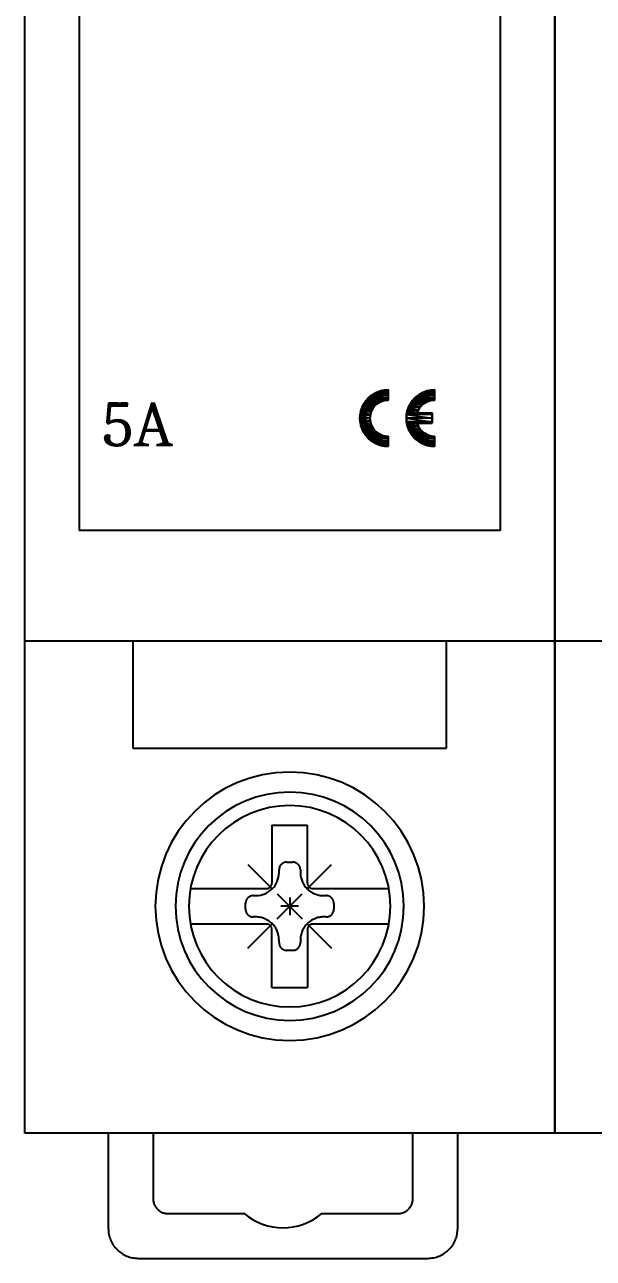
# Model space of a CAD drawing. Header units: inches. Extents: x 21 to 136330, y 8 to 58290.
# Drawn here: x 15475.66 to 15494.94, y 27299.73 to 27341.6 of the extents above; entities that cross this region are included whole.
import ezdxf

# ---------------------------------------------------------------- set-up
doc = ezdxf.new("R2010")
doc.units = ezdxf.units.IN
doc.header["$MEASUREMENT"] = 0
doc.styles.add('hwBorder', font='Cambria.ttf')

# ---------------------------------------------------------------- blocks, each defined once
blk = doc.blocks.new('*U35')
for points in [[(340.151, 40.711), (340.151, 120.193), (358.123, 120.193), (358.123, 40.711), (340.151, 40.711)], [(358.123, 40.711), (358.123, 120.193), (376.095, 120.193), (376.095, 40.711), (358.123, 40.711)], [(341.999, 92.551), (341.999, 61.164)], [(356.276, 92.551), (356.276, 61.164)], [(352.477, 65.928), (352.477, 65.928), (352.413, 65.926), (352.35, 65.919), (352.288, 65.909), (352.227, 65.895), (352.167, 65.876), (352.109, 65.854), (352.053, 65.829), (351.998, 65.799), (351.946, 65.767), (351.895, 65.731), (351.847, 65.692), (351.802, 65.649), (351.759, 65.603), (351.719, 65.555), (351.682, 65.504), (351.648, 65.449), (351.648, 65.449), (351.618, 65.393), (351.592, 65.335), (351.57, 65.277), (351.552, 65.217), (351.538, 65.156), (351.528, 65.095), (351.522, 65.033), (351.52, 64.971), (351.522, 64.909), (351.528, 64.847), (351.538, 64.786), (351.552, 64.725), (351.57, 64.665), (351.592, 64.606), (351.618, 64.549), (351.648, 64.492), (351.648, 64.492), (351.682, 64.438), (351.719, 64.387), (351.759, 64.338), (351.802, 64.293), (351.847, 64.25), (351.895, 64.211), (351.946, 64.175), (351.998, 64.142), (352.053, 64.113), (352.109, 64.087), (352.167, 64.065), (352.227, 64.047), (352.288, 64.033), (352.35, 64.022), (352.413, 64.016), (352.477, 64.014)], [(354.05, 65.928), (354.05, 65.928), (353.986, 65.926), (353.923, 65.919), (353.861, 65.909), (353.801, 65.895), (353.741, 65.876), (353.683, 65.854), (353.626, 65.829), (353.572, 65.799), (353.519, 65.767), (353.469, 65.731), (353.421, 65.692), (353.375, 65.649), (353.332, 65.603), (353.292, 65.555), (353.255, 65.504), (353.222, 65.449), (353.222, 65.449), (353.191, 65.393), (353.165, 65.335), (353.143, 65.277), (353.125, 65.217), (353.111, 65.156), (353.101, 65.095), (353.095, 65.033), (353.093, 64.971), (353.095, 64.909), (353.101, 64.847), (353.111, 64.786), (353.125, 64.725), (353.143, 64.665), (353.165, 64.606), (353.191, 64.549), (353.222, 64.492), (353.222, 64.492), (353.255, 64.438), (353.292, 64.387), (353.332, 64.338), (353.375, 64.293), (353.421, 64.25), (353.469, 64.211), (353.519, 64.175), (353.572, 64.142), (353.626, 64.113), (353.683, 64.087), (353.741, 64.065), (353.801, 64.047), (353.861, 64.033), (353.923, 64.022), (353.986, 64.016), (354.05, 64.014)], [(352.477, 65.587), (352.477, 65.587), (352.436, 65.586), (352.395, 65.582), (352.355, 65.575), (352.316, 65.566), (352.277, 65.554), (352.24, 65.54), (352.204, 65.524), (352.169, 65.505), (352.135, 65.484), (352.102, 65.461), (352.071, 65.435), (352.042, 65.408), (352.014, 65.379), (351.988, 65.347), (351.964, 65.314), (351.943, 65.279), (351.943, 65.279), (351.923, 65.243), (351.907, 65.206), (351.892, 65.168), (351.881, 65.129), (351.872, 65.09), (351.865, 65.051), (351.861, 65.011), (351.86, 64.971), (351.861, 64.931), (351.865, 64.891), (351.872, 64.852), (351.881, 64.813), (351.892, 64.774), (351.907, 64.736), (351.923, 64.699), (351.943, 64.663), (351.943, 64.663), (351.964, 64.628), (351.988, 64.595), (352.014, 64.563), (352.042, 64.534), (352.071, 64.507), (352.102, 64.481), (352.135, 64.458), (352.169, 64.437), (352.204, 64.418), (352.24, 64.402), (352.277, 64.387), (352.316, 64.376), (352.355, 64.366), (352.395, 64.36), (352.436, 64.356), (352.477, 64.354)], [(354.05, 65.587), (354.05, 65.587), (353.999, 65.585), (353.949, 65.579), (353.9, 65.569), (353.852, 65.555), (353.806, 65.537), (353.762, 65.516), (353.719, 65.491), (353.679, 65.463), (353.641, 65.432), (353.606, 65.399), (353.573, 65.362), (353.543, 65.322), (353.517, 65.28), (353.493, 65.236), (353.474, 65.19), (353.458, 65.141)], [(353.458, 65.141), (353.965, 65.141)], [(353.965, 65.141), (353.965, 64.801)], [(353.458, 64.801), (353.965, 64.801)], [(353.458, 64.801), (353.458, 64.801), (353.474, 64.752), (353.493, 64.706), (353.517, 64.662), (353.543, 64.62), (353.573, 64.58), (353.606, 64.543), (353.641, 64.509), (353.679, 64.478), (353.719, 64.451), (353.762, 64.426), (353.806, 64.405), (353.852, 64.387), (353.9, 64.373), (353.949, 64.363), (353.999, 64.356), (354.05, 64.354)], [(356.276, 61.164), (341.999, 61.164)], [(340.151, 57.417), (358.123, 57.417)], [(343.822, 57.417), (343.822, 53.772)], [(354.453, 53.772), (354.453, 57.417)], [(358.123, 57.417), (376.095, 57.417)], [(343.822, 53.772), (354.453, 53.772)], [(353.694, 48.406), (353.694, 48.406), (353.67, 48.872), (353.601, 49.324), (353.489, 49.761), (353.336, 50.18), (353.144, 50.578), (352.915, 50.954), (352.653, 51.304), (352.359, 51.628), (352.035, 51.922), (351.685, 52.184), (351.309, 52.413), (350.911, 52.604), (350.492, 52.758), (350.056, 52.87), (349.603, 52.939), (349.137, 52.962), (349.137, 52.962), (348.671, 52.939), (348.219, 52.87), (347.782, 52.758), (347.364, 52.604), (346.965, 52.413), (346.59, 52.184), (346.239, 51.922), (345.916, 51.628), (345.621, 51.304), (345.359, 50.954), (345.131, 50.578), (344.939, 50.18), (344.786, 49.761), (344.674, 49.324), (344.604, 48.872), (344.581, 48.406), (344.581, 48.406), (344.604, 47.94), (344.673, 47.488), (344.786, 47.051), (344.939, 46.633), (345.131, 46.234), (345.359, 45.859), (345.621, 45.508), (345.915, 45.184), (346.239, 44.89), (346.59, 44.628), (346.965, 44.4), (347.364, 44.208), (347.782, 44.055), (348.219, 43.942), (348.671, 43.873), (349.137, 43.85), (349.137, 43.85), (349.603, 43.873), (350.055, 43.942), (350.492, 44.055), (350.911, 44.208), (351.309, 44.4), (351.685, 44.628), (352.035, 44.89), (352.359, 45.184), (352.653, 45.508), (352.915, 45.859), (353.144, 46.234), (353.336, 46.633), (353.489, 47.051), (353.601, 47.488), (353.67, 47.94), (353.694, 48.406)], [(353.01, 48.406), (353.01, 48.406), (352.99, 48.802), (352.931, 49.187), (352.836, 49.558), (352.706, 49.914), (352.543, 50.252), (352.349, 50.571), (352.126, 50.87), (351.876, 51.145), (351.601, 51.395), (351.302, 51.617), (350.983, 51.812), (350.645, 51.975), (350.289, 52.105), (349.918, 52.2), (349.533, 52.259), (349.137, 52.279), (349.137, 52.279), (348.741, 52.259), (348.357, 52.2), (347.986, 52.105), (347.63, 51.975), (347.291, 51.812), (346.972, 51.617), (346.674, 51.395), (346.399, 51.145), (346.149, 50.87), (345.926, 50.571), (345.732, 50.252), (345.569, 49.914), (345.438, 49.558), (345.343, 49.187), (345.284, 48.802), (345.265, 48.406), (345.265, 48.406), (345.284, 48.01), (345.343, 47.626), (345.438, 47.254), (345.569, 46.899), (345.732, 46.56), (345.926, 46.241), (346.149, 45.943), (346.399, 45.668), (346.674, 45.418), (346.972, 45.195), (347.291, 45.001), (347.63, 44.838), (347.986, 44.707), (348.357, 44.612), (348.741, 44.553), (349.137, 44.533), (349.137, 44.533), (349.533, 44.553), (349.918, 44.612), (350.289, 44.707), (350.645, 44.838), (350.983, 45.001), (351.302, 45.195), (351.601, 45.418), (351.876, 45.668), (352.126, 45.943), (352.349, 46.241), (352.543, 46.56), (352.706, 46.899), (352.836, 47.254), (352.931, 47.626), (352.99, 48.01), (353.01, 48.406)], [(352.555, 48.406), (352.555, 48.406), (352.537, 48.756), (352.485, 49.095), (352.401, 49.422), (352.286, 49.736), (352.142, 50.035), (351.971, 50.317), (351.774, 50.58), (351.554, 50.822), (351.311, 51.043), (351.048, 51.24), (350.766, 51.411), (350.467, 51.555), (350.153, 51.67), (349.826, 51.754), (349.487, 51.806), (349.137, 51.823), (349.137, 51.823), (348.788, 51.806), (348.448, 51.754), (348.121, 51.67), (347.807, 51.555), (347.508, 51.411), (347.227, 51.24), (346.963, 51.043), (346.721, 50.822), (346.5, 50.58), (346.304, 50.317), (346.132, 50.035), (345.989, 49.736), (345.874, 49.422), (345.79, 49.095), (345.738, 48.756), (345.72, 48.406), (345.72, 48.406), (345.738, 48.057), (345.79, 47.717), (345.874, 47.39), (345.989, 47.076), (346.132, 46.777), (346.304, 46.495), (346.5, 46.232), (346.721, 45.99), (346.963, 45.769), (347.227, 45.572), (347.508, 45.401), (347.807, 45.257), (348.121, 45.143), (348.448, 45.058), (348.788, 45.006), (349.137, 44.989), (349.137, 44.989), (349.487, 45.006), (349.826, 45.058), (350.153, 45.143), (350.467, 45.257), (350.766, 45.401), (351.048, 45.572), (351.311, 45.769), (351.554, 45.99), (351.774, 46.232), (351.971, 46.495), (352.142, 46.777), (352.286, 47.076), (352.401, 47.39), (352.485, 47.717), (352.537, 48.057), (352.555, 48.406)], [(348.534, 51.164), (348.534, 49.192)], [(348.534, 51.164), (349.741, 51.164)], [(349.741, 49.192), (349.741, 51.164)], [(347.715, 49.829), (348.534, 49.01)], [(349.038, 49.903), (349.038, 49.903), (349.025, 49.902), (349.012, 49.901), (348.999, 49.9), (348.986, 49.898), (348.974, 49.895), (348.961, 49.891), (348.949, 49.887), (348.937, 49.883), (348.926, 49.878), (348.914, 49.872), (348.903, 49.866), (348.892, 49.859), (348.882, 49.851), (348.871, 49.843), (348.862, 49.835), (348.852, 49.826), (348.852, 49.826), (348.843, 49.816), (348.835, 49.807), (348.827, 49.796), (348.819, 49.786), (348.812, 49.775), (348.806, 49.764), (348.8, 49.752), (348.795, 49.741), (348.79, 49.729), (348.787, 49.717), (348.783, 49.704), (348.78, 49.692), (348.778, 49.679), (348.777, 49.666), (348.776, 49.653), (348.775, 49.64)], [(349.038, 49.903), (349.237, 49.903)], [(349.499, 49.64), (349.499, 49.64), (349.499, 49.653), (349.498, 49.666), (349.496, 49.679), (349.494, 49.692), (349.491, 49.704), (349.488, 49.717), (349.484, 49.729), (349.479, 49.741), (349.474, 49.752), (349.468, 49.764), (349.462, 49.775), (349.455, 49.786), (349.448, 49.796), (349.44, 49.807), (349.431, 49.816), (349.423, 49.826), (349.423, 49.826), (349.413, 49.835), (349.403, 49.843), (349.393, 49.851), (349.383, 49.859), (349.372, 49.866), (349.36, 49.872), (349.349, 49.878), (349.337, 49.883), (349.325, 49.887), (349.313, 49.891), (349.301, 49.895), (349.288, 49.898), (349.276, 49.9), (349.263, 49.901), (349.25, 49.902), (349.237, 49.903)], [(349.741, 49.01), (350.56, 49.829)], [(347.988, 48.768), (347.988, 48.768), (348.068, 48.772), (348.147, 48.784), (348.222, 48.804), (348.294, 48.83), (348.363, 48.863), (348.428, 48.903), (348.489, 48.948), (348.545, 48.999), (348.595, 49.055), (348.641, 49.115), (348.68, 49.18), (348.713, 49.249), (348.74, 49.322), (348.759, 49.397), (348.771, 49.475), (348.775, 49.555)], [(348.775, 49.555), (348.775, 49.64)], [(349.499, 49.64), (349.499, 49.555)], [(349.499, 49.555), (349.499, 49.555), (349.5, 49.517), (349.503, 49.478), (349.508, 49.439), (349.515, 49.401), (349.523, 49.364), (349.533, 49.327), (349.545, 49.29), (349.559, 49.254), (349.575, 49.219), (349.592, 49.185), (349.611, 49.151), (349.632, 49.119), (349.654, 49.087), (349.678, 49.057), (349.703, 49.027), (349.73, 48.999), (349.73, 48.999), (349.758, 48.972), (349.788, 48.947), (349.818, 48.923), (349.85, 48.901), (349.882, 48.88), (349.916, 48.861), (349.95, 48.844), (349.985, 48.828), (350.021, 48.814), (350.058, 48.802), (350.095, 48.792), (350.132, 48.783), (350.17, 48.777), (350.209, 48.772), (350.248, 48.769), (350.287, 48.768)], [(345.774, 49.01), (348.352, 49.01)], [(348.352, 49.01), (348.352, 49.01), (348.37, 49.011), (348.388, 49.013), (348.406, 49.018), (348.423, 49.024), (348.438, 49.032), (348.453, 49.041), (348.467, 49.051), (348.481, 49.063), (348.492, 49.076), (348.503, 49.09), (348.512, 49.105), (348.52, 49.121), (348.526, 49.138), (348.53, 49.155), (348.533, 49.173), (348.534, 49.192)], [(349.741, 49.192), (349.741, 49.192), (349.741, 49.183), (349.741, 49.174), (349.742, 49.165), (349.744, 49.156), (349.746, 49.148), (349.748, 49.139), (349.751, 49.131), (349.754, 49.122), (349.758, 49.114), (349.762, 49.106), (349.766, 49.099), (349.771, 49.091), (349.776, 49.084), (349.782, 49.076), (349.788, 49.07), (349.794, 49.063), (349.794, 49.063), (349.8, 49.057), (349.807, 49.051), (349.814, 49.045), (349.822, 49.04), (349.829, 49.036), (349.837, 49.031), (349.845, 49.027), (349.853, 49.023), (349.861, 49.02), (349.87, 49.018), (349.878, 49.015), (349.887, 49.013), (349.896, 49.012), (349.905, 49.01), (349.914, 49.01), (349.923, 49.01)], [(349.923, 49.01), (352.501, 49.01)], [(347.903, 48.768), (347.903, 48.768), (347.89, 48.768), (347.877, 48.767), (347.864, 48.765), (347.852, 48.763), (347.839, 48.76), (347.827, 48.757), (347.815, 48.753), (347.803, 48.748), (347.791, 48.743), (347.779, 48.737), (347.768, 48.731), (347.758, 48.724), (347.747, 48.717), (347.737, 48.709), (347.727, 48.7), (347.718, 48.691), (347.718, 48.691), (347.709, 48.682), (347.7, 48.672), (347.692, 48.662), (347.685, 48.651), (347.678, 48.641), (347.672, 48.63), (347.666, 48.618), (347.661, 48.606), (347.656, 48.594), (347.652, 48.582), (347.649, 48.57), (347.646, 48.557), (347.644, 48.545), (347.642, 48.532), (347.641, 48.519), (347.641, 48.506)], [(347.903, 48.768), (347.988, 48.768)], [(348.711, 47.979), (349.564, 48.833)], [(348.711, 48.833), (349.564, 47.979)], [(349.137, 48.708), (349.137, 48.104)], [(350.287, 48.768), (350.371, 48.768)], [(350.634, 48.506), (350.634, 48.506), (350.633, 48.519), (350.633, 48.532), (350.631, 48.545), (350.629, 48.557), (350.626, 48.57), (350.622, 48.582), (350.618, 48.594), (350.614, 48.606), (350.609, 48.618), (350.603, 48.63), (350.597, 48.641), (350.59, 48.651), (350.582, 48.662), (350.574, 48.672), (350.566, 48.682), (350.557, 48.691), (350.557, 48.691), (350.548, 48.7), (350.538, 48.709), (350.527, 48.717), (350.517, 48.724), (350.506, 48.731), (350.495, 48.737), (350.483, 48.743), (350.472, 48.748), (350.46, 48.753), (350.448, 48.757), (350.435, 48.76), (350.423, 48.763), (350.41, 48.765), (350.397, 48.767), (350.384, 48.768), (350.371, 48.768)], [(347.641, 48.306), (347.641, 48.506)], [(347.641, 48.306), (347.641, 48.306), (347.641, 48.293), (347.642, 48.28), (347.644, 48.268), (347.646, 48.255), (347.649, 48.242), (347.652, 48.23), (347.656, 48.218), (347.661, 48.206), (347.666, 48.194), (347.672, 48.183), (347.678, 48.172), (347.685, 48.161), (347.692, 48.15), (347.7, 48.14), (347.709, 48.13), (347.718, 48.121), (347.718, 48.121), (347.727, 48.112), (347.737, 48.103), (347.747, 48.095), (347.758, 48.088), (347.768, 48.081), (347.779, 48.075), (347.791, 48.069), (347.803, 48.064), (347.815, 48.059), (347.827, 48.055), (347.839, 48.052), (347.852, 48.049), (347.864, 48.047), (347.877, 48.045), (347.89, 48.044), (347.903, 48.044)], [(349.439, 48.406), (348.836, 48.406)], [(350.371, 48.044), (350.371, 48.044), (350.398, 48.045), (350.424, 48.049), (350.449, 48.056), (350.474, 48.065), (350.496, 48.076), (350.518, 48.089), (350.538, 48.104), (350.557, 48.121), (350.574, 48.139), (350.589, 48.16), (350.602, 48.181), (350.613, 48.204), (350.622, 48.228), (350.629, 48.253), (350.632, 48.28), (350.634, 48.306)], [(350.634, 48.506), (350.634, 48.306)], [(348.352, 47.802), (345.774, 47.802)], [(347.715, 46.983), (348.534, 47.802)], [(347.988, 48.044), (347.903, 48.044)], [(348.775, 47.256), (348.775, 47.256), (348.774, 47.296), (348.771, 47.334), (348.767, 47.373), (348.76, 47.411), (348.751, 47.449), (348.741, 47.486), (348.729, 47.522), (348.715, 47.558), (348.7, 47.593), (348.682, 47.627), (348.664, 47.661), (348.643, 47.693), (348.621, 47.725), (348.597, 47.756), (348.572, 47.785), (348.545, 47.813), (348.545, 47.813), (348.516, 47.84), (348.487, 47.866), (348.456, 47.89), (348.425, 47.912), (348.392, 47.932), (348.359, 47.951), (348.324, 47.969), (348.289, 47.984), (348.253, 47.998), (348.217, 48.01), (348.18, 48.02), (348.142, 48.029), (348.104, 48.035), (348.066, 48.04), (348.027, 48.043), (347.988, 48.044)], [(348.534, 47.62), (348.534, 47.62), (348.534, 47.629), (348.533, 47.638), (348.532, 47.647), (348.53, 47.656), (348.528, 47.665), (348.526, 47.673), (348.523, 47.682), (348.52, 47.69), (348.516, 47.698), (348.512, 47.706), (348.508, 47.714), (348.503, 47.721), (348.498, 47.729), (348.493, 47.736), (348.487, 47.743), (348.481, 47.749), (348.481, 47.749), (348.474, 47.755), (348.467, 47.761), (348.46, 47.767), (348.453, 47.772), (348.445, 47.777), (348.437, 47.781), (348.429, 47.785), (348.421, 47.789), (348.413, 47.792), (348.405, 47.795), (348.396, 47.797), (348.387, 47.799), (348.378, 47.801), (348.37, 47.802), (348.361, 47.802), (348.352, 47.802)], [(350.287, 48.044), (350.287, 48.044), (350.248, 48.043), (350.209, 48.04), (350.17, 48.035), (350.132, 48.029), (350.095, 48.02), (350.058, 48.01), (350.021, 47.998), (349.985, 47.984), (349.95, 47.969), (349.916, 47.951), (349.882, 47.932), (349.85, 47.912), (349.818, 47.89), (349.788, 47.866), (349.758, 47.84), (349.73, 47.813), (349.73, 47.813), (349.703, 47.785), (349.678, 47.756), (349.654, 47.725), (349.632, 47.693), (349.611, 47.661), (349.592, 47.627), (349.575, 47.593), (349.559, 47.558), (349.545, 47.522), (349.533, 47.486), (349.523, 47.449), (349.515, 47.411), (349.508, 47.373), (349.503, 47.334), (349.5, 47.296), (349.499, 47.256)], [(349.923, 47.802), (349.923, 47.802), (349.914, 47.802), (349.905, 47.802), (349.896, 47.801), (349.887, 47.799), (349.878, 47.797), (349.87, 47.795), (349.861, 47.792), (349.853, 47.789), (349.845, 47.785), (349.837, 47.781), (349.829, 47.777), (349.822, 47.772), (349.814, 47.767), (349.807, 47.761), (349.8, 47.755), (349.794, 47.749), (349.794, 47.749), (349.788, 47.743), (349.782, 47.736), (349.776, 47.729), (349.771, 47.721), (349.766, 47.714), (349.762, 47.706), (349.758, 47.698), (349.754, 47.69), (349.751, 47.682), (349.748, 47.673), (349.746, 47.665), (349.744, 47.656), (349.742, 47.647), (349.741, 47.638), (349.741, 47.629), (349.741, 47.62)], [(349.741, 47.802), (350.56, 46.983)], [(352.501, 47.802), (349.923, 47.802)], [(350.371, 48.044), (350.287, 48.044)], [(348.534, 45.648), (348.534, 47.62)], [(349.741, 47.62), (349.741, 45.648)], [(348.775, 47.172), (348.775, 47.256)], [(348.775, 47.172), (348.775, 47.172), (348.776, 47.159), (348.777, 47.146), (348.778, 47.133), (348.78, 47.121), (348.783, 47.108), (348.787, 47.096), (348.79, 47.084), (348.795, 47.072), (348.8, 47.06), (348.806, 47.048), (348.812, 47.037), (348.819, 47.026), (348.827, 47.016), (348.835, 47.006), (348.843, 46.996), (348.852, 46.986), (348.852, 46.986), (348.862, 46.977), (348.871, 46.969), (348.882, 46.961), (348.892, 46.954), (348.903, 46.947), (348.914, 46.941), (348.926, 46.935), (348.937, 46.93), (348.949, 46.925), (348.961, 46.921), (348.974, 46.918), (348.986, 46.915), (348.999, 46.913), (349.012, 46.911), (349.025, 46.91), (349.038, 46.909)], [(349.237, 46.909), (349.038, 46.909)], [(349.237, 46.909), (349.237, 46.909), (349.264, 46.911), (349.29, 46.915), (349.315, 46.921), (349.339, 46.93), (349.362, 46.941), (349.383, 46.954), (349.404, 46.97), (349.422, 46.986), (349.439, 47.005), (349.454, 47.025), (349.468, 47.047), (349.479, 47.07), (349.487, 47.094), (349.494, 47.119), (349.498, 47.145), (349.499, 47.172)], [(349.499, 47.256), (349.499, 47.172)], [(348.534, 45.648), (349.741, 45.648)], [(342.986, 40.711), (342.986, 37.471), (342.986, 37.471), (342.988, 37.421), (342.991, 37.371), (342.997, 37.321), (343.006, 37.273), (343.017, 37.224), (343.03, 37.177), (343.046, 37.13), (343.063, 37.084), (343.083, 37.038), (343.106, 36.994), (343.13, 36.951), (343.156, 36.909), (343.185, 36.869), (343.216, 36.829), (343.248, 36.791), (343.283, 36.755), (343.283, 36.755), (343.319, 36.72), (343.357, 36.688), (343.396, 36.657), (343.437, 36.629), (343.479, 36.602), (343.522, 36.578), (343.566, 36.556), (343.611, 36.536), (343.657, 36.518), (343.704, 36.502), (343.752, 36.489), (343.8, 36.478), (343.849, 36.47), (343.899, 36.463), (343.949, 36.46), (343.999, 36.458), (353.82, 36.458), (353.82, 36.458), (353.87, 36.46), (353.92, 36.463), (353.97, 36.47), (354.019, 36.478), (354.067, 36.489), (354.114, 36.502), (354.161, 36.518), (354.208, 36.536), (354.253, 36.556), (354.297, 36.578), (354.34, 36.602), (354.382, 36.629), (354.422, 36.657), (354.462, 36.688), (354.5, 36.72), (354.536, 36.755), (354.536, 36.755), (354.571, 36.791), (354.603, 36.829), (354.634, 36.869), (354.662, 36.909), (354.689, 36.951), (354.713, 36.994), (354.735, 37.038), (354.756, 37.084), (354.773, 37.13), (354.789, 37.177), (354.802, 37.224), (354.813, 37.273), (354.821, 37.321), (354.828, 37.371), (354.831, 37.421), (354.833, 37.471), (354.833, 40.711)], [(344.505, 40.711), (344.505, 38.483), (344.505, 38.483), (344.506, 38.458), (344.508, 38.433), (344.511, 38.409), (344.515, 38.384), (344.52, 38.36), (344.527, 38.336), (344.535, 38.313), (344.544, 38.29), (344.554, 38.267), (344.565, 38.245), (344.577, 38.224), (344.59, 38.203), (344.604, 38.183), (344.62, 38.163), (344.636, 38.144), (344.653, 38.125), (344.653, 38.125), (344.672, 38.108), (344.69, 38.092), (344.71, 38.077), (344.73, 38.062), (344.751, 38.049), (344.773, 38.037), (344.795, 38.026), (344.818, 38.016), (344.84, 38.007), (344.864, 37.999), (344.888, 37.993), (344.912, 37.987), (344.936, 37.983), (344.961, 37.98), (344.986, 37.978), (345.011, 37.977), (347.596, 37.977)], [(350.223, 37.977), (352.808, 37.977), (352.808, 37.977), (352.833, 37.978), (352.858, 37.98), (352.882, 37.983), (352.907, 37.987), (352.931, 37.993), (352.955, 37.999), (352.978, 38.007), (353.001, 38.016), (353.024, 38.026), (353.046, 38.037), (353.067, 38.049), (353.088, 38.062), (353.109, 38.077), (353.128, 38.092), (353.147, 38.108), (353.166, 38.125), (353.166, 38.125), (353.183, 38.144), (353.199, 38.163), (353.214, 38.183), (353.229, 38.203), (353.242, 38.224), (353.254, 38.245), (353.265, 38.267), (353.275, 38.29), (353.284, 38.313), (353.292, 38.336), (353.299, 38.36), (353.304, 38.384), (353.308, 38.409), (353.311, 38.433), (353.313, 38.458), (353.314, 38.483), (353.314, 40.711)], [(347.596, 37.977), (347.596, 37.977), (347.741, 37.864), (347.895, 37.765), (348.054, 37.682), (348.219, 37.614), (348.388, 37.561), (348.56, 37.523), (348.734, 37.501), (348.909, 37.493), (349.085, 37.501), (349.259, 37.523), (349.431, 37.561), (349.6, 37.614), (349.765, 37.682), (349.924, 37.765), (350.077, 37.864), (350.223, 37.977)]]:
    blk.add_lwpolyline(points)
at = {"color": 251}
for points in [[(352.477, 65.73), (351.894, 65.73), (351.998, 65.799)], [(351.998, 65.799), (351.894, 65.73)], [(352.477, 65.799), (351.998, 65.799), (352.111, 65.855)], [(352.111, 65.855), (351.998, 65.799)], [(351.998, 65.799), (352.477, 65.73)], [(351.998, 65.799), (352.477, 65.73)], [(352.477, 65.73), (352.477, 65.799), (351.998, 65.799)], [(352.477, 65.855), (352.111, 65.855), (352.229, 65.895)], [(352.229, 65.895), (352.111, 65.855)], [(352.111, 65.855), (352.477, 65.799)], [(352.111, 65.855), (352.477, 65.799)], [(352.477, 65.799), (352.477, 65.855), (352.111, 65.855)], [(352.477, 65.895), (352.229, 65.895), (352.352, 65.919)], [(352.352, 65.919), (352.229, 65.895)], [(352.229, 65.895), (352.477, 65.855)], [(352.229, 65.895), (352.477, 65.855)], [(352.477, 65.855), (352.477, 65.895), (352.229, 65.895)], [(352.477, 65.919), (352.352, 65.919), (352.477, 65.928)], [(352.477, 65.928), (352.352, 65.919)], [(352.352, 65.919), (352.477, 65.895)], [(352.352, 65.919), (352.477, 65.895)], [(352.477, 65.895), (352.477, 65.919), (352.352, 65.919)], [(352.477, 65.928), (352.477, 65.919)], [(352.477, 65.919), (352.477, 65.928)], [(352.477, 65.919), (352.477, 65.895)], [(352.477, 65.895), (352.477, 65.855)], [(352.477, 65.855), (352.477, 65.799)], [(352.477, 65.799), (352.477, 65.73)], [(354.05, 65.73), (353.468, 65.73), (353.572, 65.799)], [(353.572, 65.799), (353.468, 65.73)], [(354.05, 65.799), (353.572, 65.799), (353.684, 65.855)], [(353.684, 65.855), (353.572, 65.799)], [(353.572, 65.799), (354.05, 65.73)], [(353.572, 65.799), (354.05, 65.73)], [(354.05, 65.73), (354.05, 65.799), (353.572, 65.799)], [(354.05, 65.855), (353.684, 65.855), (353.803, 65.895)], [(353.803, 65.895), (353.684, 65.855)], [(353.684, 65.855), (354.05, 65.799)], [(353.684, 65.855), (354.05, 65.799)], [(354.05, 65.799), (354.05, 65.855), (353.684, 65.855)], [(354.05, 65.895), (353.803, 65.895), (353.925, 65.919)], [(353.925, 65.919), (353.803, 65.895)], [(353.803, 65.895), (354.05, 65.855)], [(353.803, 65.895), (354.05, 65.855)], [(354.05, 65.855), (354.05, 65.895), (353.803, 65.895)], [(354.05, 65.919), (353.925, 65.919), (354.05, 65.928)], [(354.05, 65.928), (353.925, 65.919)], [(353.925, 65.919), (354.05, 65.895)], [(353.925, 65.919), (354.05, 65.895)], [(354.05, 65.895), (354.05, 65.919), (353.925, 65.919)], [(354.05, 65.928), (354.05, 65.919)], [(354.05, 65.919), (354.05, 65.928)], [(354.05, 65.919), (354.05, 65.895)], [(354.05, 65.895), (354.05, 65.855)], [(354.05, 65.855), (354.05, 65.799)], [(354.05, 65.799), (354.05, 65.73)], [(351.943, 65.279), (351.573, 65.279), (351.593, 65.337)], [(351.593, 65.337), (351.573, 65.279)], [(351.983, 65.337), (351.593, 65.337), (351.608, 65.367)], [(351.608, 65.367), (351.593, 65.337)], [(351.593, 65.337), (351.943, 65.279)], [(351.593, 65.337), (351.943, 65.279)], [(351.943, 65.279), (351.983, 65.337), (351.593, 65.337)], [(352.005, 65.367), (351.608, 65.367), (351.645, 65.443)], [(351.645, 65.443), (351.608, 65.367)], [(351.608, 65.367), (351.983, 65.337)], [(351.608, 65.367), (351.983, 65.337)], [(351.983, 65.337), (352.005, 65.367), (351.608, 65.367)], [(352.081, 65.443), (351.645, 65.443), (351.648, 65.449)], [(351.648, 65.449), (351.645, 65.443)], [(351.645, 65.443), (352.005, 65.367)], [(351.645, 65.443), (352.005, 65.367)], [(352.005, 65.367), (352.081, 65.443), (351.645, 65.443)], [(352.089, 65.449), (351.648, 65.449), (351.685, 65.505)], [(351.685, 65.505), (351.648, 65.449)], [(351.648, 65.449), (352.081, 65.443)], [(351.648, 65.449), (352.081, 65.443)], [(352.081, 65.443), (352.089, 65.449), (351.648, 65.449)], [(352.169, 65.505), (351.685, 65.505), (351.716, 65.55)], [(351.716, 65.55), (351.685, 65.505)], [(351.685, 65.505), (352.089, 65.449)], [(351.685, 65.505), (352.089, 65.449)], [(352.089, 65.449), (352.169, 65.505), (351.685, 65.505)], [(352.266, 65.55), (351.716, 65.55), (351.718, 65.553)], [(351.718, 65.553), (351.716, 65.55)], [(351.716, 65.55), (352.169, 65.505)], [(351.716, 65.55), (352.169, 65.505)], [(352.169, 65.505), (352.266, 65.55), (351.716, 65.55)], [(352.277, 65.553), (351.718, 65.553), (351.74, 65.578)], [(351.74, 65.578), (351.718, 65.553)], [(351.718, 65.553), (352.266, 65.55)], [(351.718, 65.553), (352.266, 65.55)], [(352.266, 65.55), (352.277, 65.553), (351.718, 65.553)], [(352.37, 65.578), (351.74, 65.578), (351.748, 65.587)], [(351.748, 65.587), (351.74, 65.578)], [(351.74, 65.578), (352.277, 65.553)], [(351.74, 65.578), (352.277, 65.553)], [(352.277, 65.553), (352.37, 65.578), (351.74, 65.578)], [(352.477, 65.587), (351.748, 65.587), (351.8, 65.647)], [(351.8, 65.647), (351.748, 65.587)], [(351.748, 65.587), (352.37, 65.578)], [(351.748, 65.587), (352.37, 65.578)], [(352.37, 65.578), (352.477, 65.587), (351.748, 65.587)], [(352.477, 65.647), (351.8, 65.647), (351.894, 65.73)], [(351.894, 65.73), (351.8, 65.647)], [(351.8, 65.647), (352.477, 65.587)], [(351.8, 65.647), (352.477, 65.587)], [(352.477, 65.587), (352.477, 65.647), (351.8, 65.647)], [(351.894, 65.73), (352.477, 65.647)], [(351.894, 65.73), (352.477, 65.647)], [(352.477, 65.647), (352.477, 65.73), (351.894, 65.73)], [(351.983, 65.337), (351.943, 65.279)], [(352.005, 65.367), (351.983, 65.337)], [(352.081, 65.443), (352.005, 65.367)], [(352.089, 65.449), (352.081, 65.443)], [(352.169, 65.505), (352.089, 65.449)], [(352.266, 65.55), (352.169, 65.505)], [(352.277, 65.553), (352.266, 65.55)], [(352.37, 65.578), (352.277, 65.553)], [(352.477, 65.587), (352.37, 65.578)], [(352.477, 65.73), (352.477, 65.647)], [(352.477, 65.647), (352.477, 65.587)], [(353.499, 65.247), (353.136, 65.247), (353.166, 65.337)], [(353.166, 65.337), (353.136, 65.247)], [(353.555, 65.337), (353.166, 65.337), (353.169, 65.343)], [(353.169, 65.343), (353.166, 65.337)], [(353.166, 65.337), (353.499, 65.247)], [(353.166, 65.337), (353.499, 65.247)], [(353.499, 65.247), (353.555, 65.337), (353.166, 65.337)], [(353.559, 65.343), (353.169, 65.343), (353.211, 65.427)], [(353.211, 65.427), (353.169, 65.343)], [(353.169, 65.343), (353.555, 65.337)], [(353.169, 65.343), (353.555, 65.337)], [(353.555, 65.337), (353.559, 65.343), (353.169, 65.343)], [(353.636, 65.427), (353.211, 65.427), (353.222, 65.449)], [(353.222, 65.449), (353.211, 65.427)], [(353.211, 65.427), (353.559, 65.343)], [(353.211, 65.427), (353.559, 65.343)], [(353.559, 65.343), (353.636, 65.427), (353.211, 65.427)], [(353.665, 65.449), (353.222, 65.449), (353.253, 65.495)], [(353.253, 65.495), (353.222, 65.449)], [(353.222, 65.449), (353.636, 65.427)], [(353.222, 65.449), (353.636, 65.427)], [(353.636, 65.427), (353.665, 65.449), (353.222, 65.449)], [(353.726, 65.495), (353.253, 65.495), (353.286, 65.546)], [(353.286, 65.546), (353.253, 65.495)], [(353.253, 65.495), (353.665, 65.449)], [(353.253, 65.495), (353.665, 65.449)], [(353.665, 65.449), (353.726, 65.495), (353.253, 65.495)], [(353.828, 65.546), (353.286, 65.546), (353.291, 65.553)], [(353.291, 65.553), (353.286, 65.546)], [(353.286, 65.546), (353.726, 65.495)], [(353.286, 65.546), (353.726, 65.495)], [(353.726, 65.495), (353.828, 65.546), (353.286, 65.546)], [(353.854, 65.553), (353.291, 65.553), (353.312, 65.577)], [(353.312, 65.577), (353.291, 65.553)], [(353.291, 65.553), (353.828, 65.546)], [(353.291, 65.553), (353.828, 65.546)], [(353.828, 65.546), (353.854, 65.553), (353.291, 65.553)], [(353.937, 65.577), (353.312, 65.577), (353.321, 65.587)], [(353.321, 65.587), (353.312, 65.577)], [(353.312, 65.577), (353.854, 65.553)], [(353.312, 65.577), (353.854, 65.553)], [(353.854, 65.553), (353.937, 65.577), (353.312, 65.577)], [(354.05, 65.587), (353.321, 65.587), (353.374, 65.647)], [(353.374, 65.647), (353.321, 65.587)], [(353.321, 65.587), (353.937, 65.577)], [(353.321, 65.587), (353.937, 65.577)], [(353.937, 65.577), (354.05, 65.587), (353.321, 65.587)], [(354.05, 65.647), (353.374, 65.647), (353.468, 65.73)], [(353.468, 65.73), (353.374, 65.647)], [(353.374, 65.647), (354.05, 65.587)], [(353.374, 65.647), (354.05, 65.587)], [(354.05, 65.587), (354.05, 65.647), (353.374, 65.647)], [(353.468, 65.73), (354.05, 65.647)], [(353.468, 65.73), (354.05, 65.647)], [(354.05, 65.647), (354.05, 65.73), (353.468, 65.73)], [(353.555, 65.337), (353.499, 65.247)], [(353.559, 65.343), (353.555, 65.337)], [(353.636, 65.427), (353.559, 65.343)], [(353.665, 65.449), (353.636, 65.427)], [(353.726, 65.495), (353.665, 65.449)], [(353.828, 65.546), (353.726, 65.495)], [(353.854, 65.553), (353.828, 65.546)], [(353.937, 65.577), (353.854, 65.553)], [(354.05, 65.587), (353.937, 65.577)], [(354.05, 65.73), (354.05, 65.647)], [(354.05, 65.647), (354.05, 65.587)], [(351.86, 64.971), (351.52, 64.971), (351.527, 65.078)], [(351.527, 65.078), (351.52, 64.971)], [(351.52, 64.971), (351.87, 64.864)], [(351.87, 64.864), (351.527, 64.864), (351.52, 64.971)], [(351.52, 64.971), (351.87, 64.864)], [(351.87, 64.864), (351.86, 64.971), (351.52, 64.971)], [(351.52, 64.971), (351.527, 64.864)], [(351.87, 65.078), (351.527, 65.078), (351.528, 65.096)], [(351.528, 65.096), (351.527, 65.078)], [(351.527, 65.078), (351.86, 64.971)], [(351.527, 65.078), (351.86, 64.971)], [(351.86, 64.971), (351.87, 65.078), (351.527, 65.078)], [(351.874, 65.096), (351.528, 65.096), (351.545, 65.182)], [(351.545, 65.182), (351.528, 65.096)], [(351.528, 65.096), (351.87, 65.078)], [(351.528, 65.096), (351.87, 65.078)], [(351.87, 65.078), (351.874, 65.096), (351.528, 65.096)], [(351.897, 65.182), (351.545, 65.182), (351.553, 65.218)], [(351.553, 65.218), (351.545, 65.182)], [(351.545, 65.182), (351.874, 65.096)], [(351.545, 65.182), (351.874, 65.096)], [(351.874, 65.096), (351.897, 65.182), (351.545, 65.182)], [(351.915, 65.218), (351.553, 65.218), (351.573, 65.279)], [(351.573, 65.279), (351.553, 65.218)], [(351.553, 65.218), (351.897, 65.182)], [(351.553, 65.218), (351.897, 65.182)], [(351.897, 65.182), (351.915, 65.218), (351.553, 65.218)], [(351.573, 65.279), (351.915, 65.218)], [(351.573, 65.279), (351.915, 65.218)], [(351.915, 65.218), (351.943, 65.279), (351.573, 65.279)], [(351.87, 65.078), (351.86, 64.971)], [(351.86, 64.971), (351.87, 64.864)], [(351.874, 65.096), (351.87, 65.078)], [(351.897, 65.182), (351.874, 65.096)], [(351.915, 65.218), (351.897, 65.182)], [(351.943, 65.279), (351.915, 65.218)], [(353.965, 64.971), (353.094, 64.971), (353.102, 65.096)], [(353.102, 65.096), (353.094, 64.971)], [(353.094, 64.971), (353.965, 64.846)], [(353.965, 64.846), (353.102, 64.846), (353.094, 64.971)], [(353.094, 64.971), (353.965, 64.846)], [(353.965, 64.846), (353.965, 64.971), (353.094, 64.971)], [(353.094, 64.971), (353.102, 64.846)], [(353.965, 65.096), (353.102, 65.096), (353.111, 65.141)], [(353.111, 65.141), (353.102, 65.096)], [(353.102, 65.096), (353.965, 64.971)], [(353.102, 65.096), (353.965, 64.971)], [(353.965, 64.971), (353.965, 65.096), (353.102, 65.096)], [(353.458, 65.141), (353.111, 65.141), (353.126, 65.218)], [(353.126, 65.218), (353.111, 65.141)], [(353.111, 65.141), (353.965, 65.096)], [(353.111, 65.141), (353.965, 65.096)], [(353.965, 65.096), (353.965, 65.141), (353.111, 65.141)], [(353.488, 65.218), (353.126, 65.218), (353.136, 65.247)], [(353.136, 65.247), (353.126, 65.218)], [(353.126, 65.218), (353.458, 65.141)], [(353.126, 65.218), (353.458, 65.141)], [(353.458, 65.141), (353.488, 65.218), (353.126, 65.218)], [(353.136, 65.247), (353.488, 65.218)], [(353.136, 65.247), (353.488, 65.218)], [(353.488, 65.218), (353.499, 65.247), (353.136, 65.247)], [(353.488, 65.218), (353.458, 65.141)], [(353.458, 65.141), (353.965, 65.141)], [(353.458, 65.141), (353.458, 65.141)], [(353.458, 65.141), (353.965, 65.141)], [(353.499, 65.247), (353.488, 65.218)], [(353.965, 65.141), (353.965, 65.096)], [(353.965, 65.096), (353.965, 64.971)], [(353.965, 64.971), (353.965, 64.846)], [(351.527, 64.864), (351.874, 64.846)], [(351.874, 64.846), (351.528, 64.846), (351.527, 64.864)], [(351.527, 64.864), (351.874, 64.846)], [(351.874, 64.846), (351.87, 64.864), (351.527, 64.864)], [(351.527, 64.864), (351.528, 64.846)], [(351.528, 64.846), (351.897, 64.76)], [(351.897, 64.76), (351.545, 64.76), (351.528, 64.846)], [(351.528, 64.846), (351.897, 64.76)], [(351.897, 64.76), (351.874, 64.846), (351.528, 64.846)], [(351.528, 64.846), (351.545, 64.76)], [(351.545, 64.76), (351.915, 64.723)], [(351.915, 64.723), (351.553, 64.723), (351.545, 64.76)], [(351.545, 64.76), (351.915, 64.723)], [(351.915, 64.723), (351.897, 64.76), (351.545, 64.76)], [(351.545, 64.76), (351.553, 64.723)], [(351.553, 64.723), (351.943, 64.663)], [(351.943, 64.663), (351.573, 64.663), (351.553, 64.723)], [(351.553, 64.723), (351.943, 64.663)], [(351.943, 64.663), (351.915, 64.723), (351.553, 64.723)], [(351.553, 64.723), (351.573, 64.663)], [(351.573, 64.663), (351.983, 64.605)], [(351.983, 64.605), (351.593, 64.605), (351.573, 64.663)], [(351.573, 64.663), (351.983, 64.605)], [(351.983, 64.605), (351.943, 64.663), (351.573, 64.663)], [(351.573, 64.663), (351.593, 64.605)], [(351.593, 64.605), (352.005, 64.574)], [(352.005, 64.574), (351.608, 64.574), (351.593, 64.605)], [(351.593, 64.605), (352.005, 64.574)], [(352.005, 64.574), (351.983, 64.605), (351.593, 64.605)], [(351.593, 64.605), (351.608, 64.574)], [(351.608, 64.574), (352.081, 64.498)], [(352.081, 64.498), (351.645, 64.498), (351.608, 64.574)], [(351.608, 64.574), (352.081, 64.498)], [(352.081, 64.498), (352.005, 64.574), (351.608, 64.574)], [(351.608, 64.574), (351.645, 64.498)], [(351.645, 64.498), (352.089, 64.492)], [(352.089, 64.492), (351.648, 64.492), (351.645, 64.498)], [(351.645, 64.498), (352.089, 64.492)], [(352.089, 64.492), (352.081, 64.498), (351.645, 64.498)], [(351.645, 64.498), (351.648, 64.492)], [(351.648, 64.492), (352.169, 64.437)], [(352.169, 64.437), (351.685, 64.437), (351.648, 64.492)], [(351.648, 64.492), (352.169, 64.437)], [(352.169, 64.437), (352.089, 64.492), (351.648, 64.492)], [(351.648, 64.492), (351.685, 64.437)], [(351.87, 64.864), (351.874, 64.846)], [(351.874, 64.846), (351.897, 64.76)], [(351.897, 64.76), (351.915, 64.723)], [(351.915, 64.723), (351.943, 64.663)], [(351.943, 64.663), (351.983, 64.605)], [(351.983, 64.605), (352.005, 64.574)], [(352.005, 64.574), (352.081, 64.498)], [(352.081, 64.498), (352.089, 64.492)], [(352.089, 64.492), (352.169, 64.437)], [(353.102, 64.846), (353.965, 64.801)], [(353.965, 64.801), (353.111, 64.801), (353.102, 64.846)], [(353.102, 64.846), (353.965, 64.801)], [(353.965, 64.801), (353.965, 64.846), (353.102, 64.846)], [(353.102, 64.846), (353.111, 64.801)], [(353.111, 64.801), (353.488, 64.723)], [(353.488, 64.723), (353.126, 64.723), (353.111, 64.801)], [(353.111, 64.801), (353.488, 64.723)], [(353.488, 64.723), (353.458, 64.801), (353.111, 64.801)], [(353.111, 64.801), (353.126, 64.723)], [(353.126, 64.723), (353.499, 64.695)], [(353.499, 64.695), (353.136, 64.695), (353.126, 64.723)], [(353.126, 64.723), (353.499, 64.695)], [(353.499, 64.695), (353.488, 64.723), (353.126, 64.723)], [(353.126, 64.723), (353.136, 64.695)], [(353.136, 64.695), (353.555, 64.605)], [(353.555, 64.605), (353.166, 64.605), (353.136, 64.695)], [(353.136, 64.695), (353.555, 64.605)], [(353.555, 64.605), (353.499, 64.695), (353.136, 64.695)], [(353.136, 64.695), (353.166, 64.605)], [(353.166, 64.605), (353.559, 64.598)], [(353.559, 64.598), (353.169, 64.598), (353.166, 64.605)], [(353.166, 64.605), (353.559, 64.598)], [(353.559, 64.598), (353.555, 64.605), (353.166, 64.605)], [(353.166, 64.605), (353.169, 64.598)], [(353.169, 64.598), (353.636, 64.515)], [(353.636, 64.515), (353.211, 64.515), (353.169, 64.598)], [(353.169, 64.598), (353.636, 64.515)], [(353.636, 64.515), (353.559, 64.598), (353.169, 64.598)], [(353.169, 64.598), (353.211, 64.515)], [(353.211, 64.515), (353.665, 64.492)], [(353.665, 64.492), (353.222, 64.492), (353.211, 64.515)], [(353.211, 64.515), (353.665, 64.492)], [(353.665, 64.492), (353.636, 64.515), (353.211, 64.515)], [(353.211, 64.515), (353.222, 64.492)], [(353.222, 64.492), (353.726, 64.446)], [(353.726, 64.446), (353.253, 64.446), (353.222, 64.492)], [(353.222, 64.492), (353.726, 64.446)], [(353.726, 64.446), (353.665, 64.492), (353.222, 64.492)], [(353.222, 64.492), (353.253, 64.446)], [(353.458, 64.801), (353.965, 64.801)], [(353.458, 64.801), (353.458, 64.801)], [(353.458, 64.801), (353.965, 64.801)], [(353.458, 64.801), (353.488, 64.723)], [(353.488, 64.723), (353.499, 64.695)], [(353.499, 64.695), (353.555, 64.605)], [(353.555, 64.605), (353.559, 64.598)], [(353.559, 64.598), (353.636, 64.515)], [(353.636, 64.515), (353.665, 64.492)], [(353.665, 64.492), (353.726, 64.446)], [(353.965, 64.846), (353.965, 64.801)], [(351.685, 64.437), (352.266, 64.391)], [(352.266, 64.391), (351.716, 64.391), (351.685, 64.437)], [(351.685, 64.437), (352.266, 64.391)], [(352.266, 64.391), (352.169, 64.437), (351.685, 64.437)], [(351.685, 64.437), (351.716, 64.391)], [(351.716, 64.391), (352.277, 64.388)], [(352.277, 64.388), (351.718, 64.388), (351.716, 64.391)], [(351.716, 64.391), (352.277, 64.388)], [(352.277, 64.388), (352.266, 64.391), (351.716, 64.391)], [(351.716, 64.391), (351.718, 64.388)], [(351.718, 64.388), (352.37, 64.364)], [(352.37, 64.364), (351.74, 64.364), (351.718, 64.388)], [(351.718, 64.388), (352.37, 64.364)], [(352.37, 64.364), (352.277, 64.388), (351.718, 64.388)], [(351.718, 64.388), (351.74, 64.364)], [(351.74, 64.364), (352.477, 64.354)], [(352.477, 64.354), (351.748, 64.354), (351.74, 64.364)], [(351.74, 64.364), (352.477, 64.354)], [(352.477, 64.354), (352.37, 64.364), (351.74, 64.364)], [(351.74, 64.364), (351.748, 64.354)], [(351.748, 64.354), (352.477, 64.294)], [(352.477, 64.294), (351.8, 64.294), (351.748, 64.354)], [(351.748, 64.354), (352.477, 64.294)], [(352.477, 64.294), (352.477, 64.354), (351.748, 64.354)], [(351.748, 64.354), (351.8, 64.294)], [(351.8, 64.294), (352.477, 64.212)], [(352.477, 64.212), (351.894, 64.212), (351.8, 64.294)], [(351.8, 64.294), (352.477, 64.212)], [(352.477, 64.212), (352.477, 64.294), (351.8, 64.294)], [(351.8, 64.294), (351.894, 64.212)], [(351.894, 64.212), (352.477, 64.142)], [(352.477, 64.142), (351.998, 64.142), (351.894, 64.212)], [(351.894, 64.212), (352.477, 64.142)], [(352.477, 64.142), (352.477, 64.212), (351.894, 64.212)], [(351.894, 64.212), (351.998, 64.142)], [(351.998, 64.142), (352.477, 64.087)], [(352.477, 64.087), (352.111, 64.087), (351.998, 64.142)], [(351.998, 64.142), (352.477, 64.087)], [(352.477, 64.087), (352.477, 64.142), (351.998, 64.142)], [(351.998, 64.142), (352.111, 64.087)], [(352.111, 64.087), (352.477, 64.047)], [(352.477, 64.047), (352.229, 64.047), (352.111, 64.087)], [(352.111, 64.087), (352.477, 64.047)], [(352.477, 64.047), (352.477, 64.087), (352.111, 64.087)], [(352.111, 64.087), (352.229, 64.047)], [(352.169, 64.437), (352.266, 64.391)], [(352.266, 64.391), (352.277, 64.388)], [(352.277, 64.388), (352.37, 64.364)], [(352.37, 64.364), (352.477, 64.354)], [(352.477, 64.354), (352.477, 64.294)], [(352.477, 64.294), (352.477, 64.212)], [(352.477, 64.212), (352.477, 64.142)], [(352.477, 64.142), (352.477, 64.087)], [(352.477, 64.087), (352.477, 64.047)], [(353.253, 64.446), (353.828, 64.396)], [(353.828, 64.396), (353.286, 64.396), (353.253, 64.446)], [(353.253, 64.446), (353.828, 64.396)], [(353.828, 64.396), (353.726, 64.446), (353.253, 64.446)], [(353.253, 64.446), (353.286, 64.396)], [(353.286, 64.396), (353.854, 64.388)], [(353.854, 64.388), (353.291, 64.388), (353.286, 64.396)], [(353.286, 64.396), (353.854, 64.388)], [(353.854, 64.388), (353.828, 64.396), (353.286, 64.396)], [(353.286, 64.396), (353.291, 64.388)], [(353.291, 64.388), (353.937, 64.365)], [(353.937, 64.365), (353.312, 64.365), (353.291, 64.388)], [(353.291, 64.388), (353.937, 64.365)], [(353.937, 64.365), (353.854, 64.388), (353.291, 64.388)], [(353.291, 64.388), (353.312, 64.365)], [(353.312, 64.365), (354.05, 64.354)], [(354.05, 64.354), (353.321, 64.354), (353.312, 64.365)], [(353.312, 64.365), (354.05, 64.354)], [(354.05, 64.354), (353.937, 64.365), (353.312, 64.365)], [(353.312, 64.365), (353.321, 64.354)], [(353.321, 64.354), (354.05, 64.294)], [(354.05, 64.294), (353.374, 64.294), (353.321, 64.354)], [(353.321, 64.354), (354.05, 64.294)], [(354.05, 64.294), (354.05, 64.354), (353.321, 64.354)], [(353.321, 64.354), (353.374, 64.294)], [(353.374, 64.294), (354.05, 64.212)], [(354.05, 64.212), (353.468, 64.212), (353.374, 64.294)], [(353.374, 64.294), (354.05, 64.212)], [(354.05, 64.212), (354.05, 64.294), (353.374, 64.294)], [(353.374, 64.294), (353.468, 64.212)], [(353.468, 64.212), (354.05, 64.142)], [(354.05, 64.142), (353.572, 64.142), (353.468, 64.212)], [(353.468, 64.212), (354.05, 64.142)], [(354.05, 64.142), (354.05, 64.212), (353.468, 64.212)], [(353.468, 64.212), (353.572, 64.142)], [(353.572, 64.142), (354.05, 64.087)], [(354.05, 64.087), (353.684, 64.087), (353.572, 64.142)], [(353.572, 64.142), (354.05, 64.087)], [(354.05, 64.087), (354.05, 64.142), (353.572, 64.142)], [(353.572, 64.142), (353.684, 64.087)], [(353.684, 64.087), (354.05, 64.047)], [(354.05, 64.047), (353.803, 64.047), (353.684, 64.087)], [(353.684, 64.087), (354.05, 64.047)], [(354.05, 64.047), (354.05, 64.087), (353.684, 64.087)], [(353.684, 64.087), (353.803, 64.047)], [(353.726, 64.446), (353.828, 64.396)], [(353.828, 64.396), (353.854, 64.388)], [(353.854, 64.388), (353.937, 64.365)], [(353.937, 64.365), (354.05, 64.354)], [(354.05, 64.354), (354.05, 64.294)], [(354.05, 64.294), (354.05, 64.212)], [(354.05, 64.212), (354.05, 64.142)], [(354.05, 64.142), (354.05, 64.087)], [(354.05, 64.087), (354.05, 64.047)], [(352.229, 64.047), (352.477, 64.022)], [(352.477, 64.022), (352.352, 64.022), (352.229, 64.047)], [(352.229, 64.047), (352.477, 64.022)], [(352.477, 64.022), (352.477, 64.047), (352.229, 64.047)], [(352.229, 64.047), (352.352, 64.022)], [(352.352, 64.022), (352.477, 64.014)], [(352.477, 64.014), (352.477, 64.022), (352.352, 64.022)], [(352.477, 64.014), (352.352, 64.022)], [(352.477, 64.047), (352.477, 64.022)], [(352.477, 64.022), (352.477, 64.014)], [(353.803, 64.047), (354.05, 64.022)], [(354.05, 64.022), (353.925, 64.022), (353.803, 64.047)], [(353.803, 64.047), (354.05, 64.022)], [(354.05, 64.022), (354.05, 64.047), (353.803, 64.047)], [(353.803, 64.047), (353.925, 64.022)], [(353.925, 64.022), (354.05, 64.014)], [(354.05, 64.014), (354.05, 64.022), (353.925, 64.022)], [(354.05, 64.014), (353.925, 64.022)], [(354.05, 64.047), (354.05, 64.022)], [(354.05, 64.022), (354.05, 64.014)]]:
    blk.add_lwpolyline(points, dxfattribs=at)
at = {"color": 251, "ltscale": 5, "style": 'hwBorder', "flags": 8}
blk.add_attdef('NSX', (347.783, 82.208), '', height=1.5, dxfattribs=at)
at = {"ltscale": 5, "style": 'hwBorder', "flags": 8}
blk.add_attdef('RAITING', (342.771, 64.014), '', height=1.5, dxfattribs=at)

msp = doc.modelspace()

# ---------------------------------------------------------------- block references
ref = msp.add_blockref('*U35', (15135.5039, 27263.2736))
ref.add_attrib('RAITING', '5A', (15478.2748, 27327.2876), dxfattribs={"ltscale": 5, "height": 1.5, "style": 'hwBorder'})

doc.saveas('drawing.dxf')
